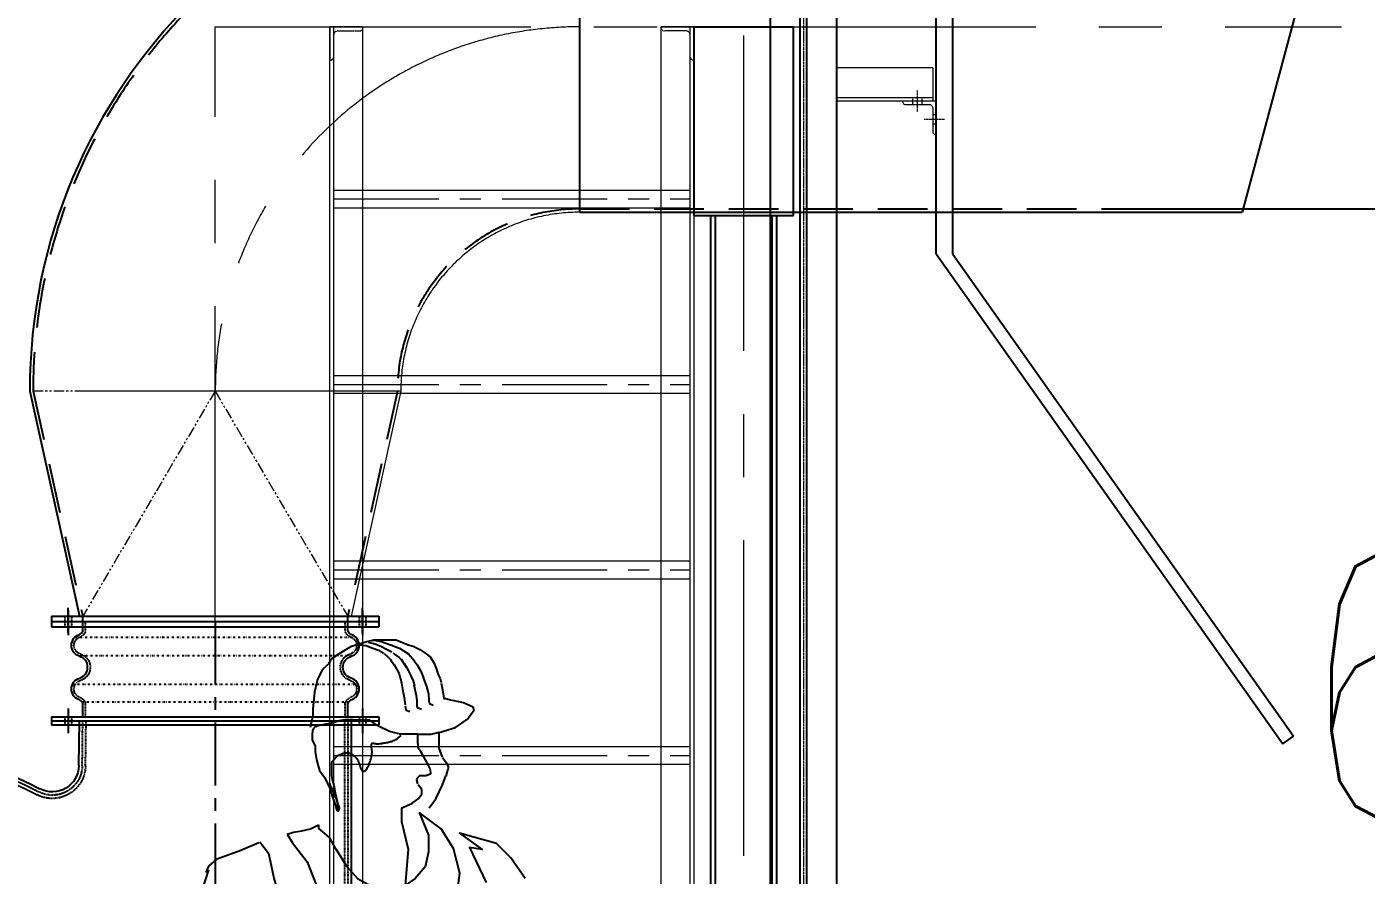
# Model space of a CAD drawing. Header units: millimetres. Extents: x -243837 to -5443, y 40 to 285140.
# Drawn here: x -87908 to -85887, y 129011 to 130292 of the extents above; entities that cross this region are included whole.
import ezdxf

# ---------------------------------------------------------------- set-up
doc = ezdxf.new("R2010")
doc.units = ezdxf.units.MM
for name, pattern in [('0', [0]), ('CENTER', [50.8, 31.75, -6.35, 6.35, -6.35]), ('DASHED', [0.75, 0.5, -0.25]), ('DIVIDE', [1.25, 0.5, -0.25, 0, -0.25, 0, -0.25]), ('HIDDEN', [0.375, 0.25, -0.125]), ('HIDDEN2', [0.1875, 0.125, -0.0625]), ('PHANTOM', [63.5, 31.75, -6.35, 6.35, -6.35, 6.35, -6.35])]:
    doc.linetypes.add(name, pattern=pattern)
for name, color, linetype, lineweight in [('CEN', 1, 'CENTER', 9), ('Conitnuous', 7, 'Continuous', 25), ('DIM', 1, 'Continuous', 9), ('HID', 2, 'HIDDEN', 5), ('kadyan', 143, 'Continuous', 13), ('R- PHANTOM', 3, 'PHANTOM', 9), ('R-OBJECT', 2, 'Continuous', 20)]:
    doc.layers.add(name, color=color, linetype=linetype, lineweight=lineweight)
for name, color, linetype in [('DAS', 3, 'DASHED'), ('M_CENTERLINE', 4, 'CENTER'), ('M_HID', 3, 'HIDDEN2'), ('M_SURROUND', 8, 'DIVIDE'), ('M_VIS', 2, 'Continuous'), ('MISC', 7, 'Continuous')]:
    doc.layers.add(name, color=color, linetype=linetype)
doc.styles.add('KA', font='romans.shx', dxfattribs={"width": 0.7})
doc.dimstyles.new('rakesh$0', dxfattribs={"dimscale": 160, "dimtxt": 2.5, "dimasz": 1, "dimexe": 0.8, "dimexo": 0.8, "dimgap": 1, "dimtad": 1, "dimdec": 0, "dimzin": 0, "dimdsep": 46, "dimtxsty": 'KA', "dimblk": 'OBLIQUE', "dimcen": 1.5, "dimclrd": 1, "dimclre": 1, "dimclrt": 2, "dimadec": 0, "dimazin": 0, "dimtfac": 1, "dimtdec": 0, "dimtmove": 0, "dimatfit": 2, "dimfxl": 1, "dimtolj": 1, "dimtzin": 0, "dimlwd": -1, "dimlwe": -1, "dimarcsym": 1})

# ---------------------------------------------------------------- blocks, each defined once
blk = doc.blocks.new('MAN1')
at = {"layer": 'MISC'}
for p, q in [((-83.1, 1793.4), (-66.4, 1803.1)), ((-66.4, 1803.1), (-43.6, 1810.4)), ((-60.3, 1804.3), (-53.3, 1805.6)), ((-53.3, 1805.6), (-44.5, 1804.3)), ((-44.5, 1804.3), (-35.7, 1800.7)), ((-43.6, 1810.4), (-33.1, 1812.8)), ((-41, 1809.2), (-31.3, 1806.8)), ((-35.7, 1800.7), (-26, 1797.1)), ((-33.1, 1812.8), (-18.2, 1812.8)), ((-31.3, 1806.8), (-22.5, 1803.1)), ((-22.5, 1803.1), (-12.9, 1798.3)), ((-21.7, 1810.4), (-14.6, 1808)), ((-18.2, 1812.8), (0.3, 1812.8)), ((-14.6, 1808), (-7.6, 1805.6)), ((0.3, 1812.8), (9.1, 1809.2)), ((9.1, 1809.2), (18.7, 1805.6)), ((18.7, 1805.6), (26.6, 1803.1)), ((26.6, 1803.1), (36.3, 1798.3)), ((-101.5, 1777.6), (-96.3, 1784.9)), ((-96.3, 1784.9), (-83.1, 1793.4)), ((-26, 1797.1), (-18.2, 1792.2)), ((-12.9, 1798.3), (-5.9, 1794.6)), ((-7.6, 1782.5), (-2.4, 1775.2)), ((-3.6, 1792.8), (0.4, 1789.8)), ((0.4, 1789.8), (5.3, 1786)), ((5.3, 1786), (8.1, 1783)), ((8.1, 1783), (9, 1782.2)), ((8.2, 1783.7), (16.1, 1771.6)), ((9, 1782.2), (12.7, 1777.1)), ((18.7, 1792.2), (28.4, 1781.3)), ((36.3, 1798.3), (44.2, 1793.4)), ((44.2, 1793.4), (52.1, 1787.3)), ((52.1, 1787.3), (58.2, 1777.6)), ((-2.4, 1775.2), (2, 1767.9)), ((2, 1767.9), (5.5, 1761.8)), ((5.5, 1761.8), (7.3, 1753.3)), ((12.7, 1777.1), (15.4, 1773.3)), ((15.4, 1773.3), (18.2, 1768.2)), ((18.2, 1768.2), (21, 1762.7)), ((21, 1762.7), (23.1, 1758.4)), ((58.2, 1777.6), (61.7, 1767.9)), ((61.7, 1767.9), (64.3, 1760.6)), ((64.3, 1760.6), (67, 1754.6)), ((23.1, 1758.4), (26.2, 1751.2)), ((26.2, 1751.2), (28.3, 1743.6)), ((27.5, 1744.8), (31, 1729.1)), ((41.5, 1755.8), (46.8, 1742.4)), ((46.8, 1742.4), (49.4, 1731.5)), ((67, 1754.6), (68.7, 1748.5)), ((31, 1729.1), (31.9, 1720.6)), ((31.9, 1720.6), (31.9, 1714.5)), ((49.4, 1731.5), (50.3, 1720.6)), ((50.3, 1720.6), (51.2, 1716.9)), ((78.8, 1722.9), (72.9, 1724.9)), ((102.3, 1717.6), (78.8, 1722.9)), ((14.3, 1713.3), (15.2, 1708.4)), ((15.2, 1708.4), (16.1, 1706)), ((31.9, 1714.5), (32.7, 1709.6)), ((51.2, 1716.9), (56.4, 1714.5)), ((112.6, 1713.5), (102.3, 1717.6)), ((108.2, 1693), (118.5, 1707.3)), ((117.1, 1711.4), (112.6, 1713.5)), ((118.5, 1707.3), (117.1, 1711.4)), ((-55, 1691.4), (-62.9, 1691.4)), ((-39.2, 1691.4), (-55, 1691.4)), ((-26.9, 1682.9), (-39.2, 1691.4)), ((-9.4, 1674.4), (-26.9, 1682.9)), ((65.7, 1672.8), (90.4, 1680.7)), ((90.4, 1680.7), (108.2, 1693)), ((4.7, 1670.8), (-9.4, 1674.4)), ((10.5, 1670.3), (5.5, 1670.3)), ((33.7, 1670.3), (10.5, 1670.3)), ((33.7, 1670.5), (53.4, 1670.5)), ((33.7, 1656.4), (33.7, 1670.3)), ((53.4, 1670.5), (65.7, 1673.3)), ((65.7, 1649.4), (65.7, 1672.8)), ((65.7, 1663.3), (65.7, 1663.3)), ((69.9, 1674.3), (71.2, 1674.6)), ((34.2, 1649.4), (34.2, 1656.4)), ((39.3, 1642.5), (34.2, 1649.4)), ((37.7, 1644.1), (47.3, 1627.1)), ((70.8, 1635.5), (65.7, 1649.4)), ((47.5, 1627.2), (49.3, 1623.3)), ((49.3, 1623.3), (51.8, 1618.1)), ((51.7, 1618.6), (52.6, 1612.5)), ((32.4, 1604), (31.5, 1601.6)), ((31.5, 1601.6), (32.4, 1597.9)), ((35.9, 1607.6), (32.4, 1604)), ((38.5, 1607.6), (35.9, 1607.6)), ((45.6, 1607.6), (38.5, 1607.6)), ((52.6, 1610.1), (45.6, 1607.6)), ((52.6, 1612.5), (52.6, 1610.1)), ((70.8, 1593.8), (75.8, 1607.7)), ((-100, 1596.1), (-99.4, 1594.5)), ((-99.4, 1594.5), (-98.8, 1593)), ((-98.8, 1593), (-98.2, 1591.7)), ((-98.2, 1591.7), (-97.5, 1590.5)), ((-97.5, 1590.5), (-96.9, 1589.3)), ((-96.9, 1589.3), (-96.3, 1588.1)), ((-96.3, 1588.1), (-95.7, 1586.9)), ((-95.7, 1586.9), (-95, 1585.7)), ((-95, 1585.7), (-94.4, 1584.3)), ((-94.4, 1584.3), (-93.8, 1582.9)), ((-93.8, 1582.9), (-93.1, 1581.3)), ((-93.1, 1581.3), (-92.5, 1579.7)), ((-92.5, 1579.7), (-91.9, 1578.1)), ((-91.9, 1578.1), (-91.3, 1576.4)), ((39.3, 1586.8), (34.2, 1593.8)), ((34.2, 1572.9), (39.3, 1579.9)), ((39.3, 1579.9), (39.3, 1586.8)), ((60.7, 1572.9), (70.8, 1593.8)), ((-91.3, 1576.4), (-90.6, 1574.7)), ((-90.6, 1574.7), (-90, 1572.9)), ((-90, 1572.9), (-89.4, 1571.2)), ((-89.4, 1571.2), (-88.8, 1569.5)), ((-88.8, 1569.5), (-88.2, 1567.8)), ((-88.2, 1567.8), (-87.6, 1566.3)), ((-87.6, 1566.3), (-87.1, 1564.8)), ((-87.1, 1564.8), (-86.6, 1563.5)), ((-86.6, 1563.5), (-86.2, 1562.3)), ((-86.2, 1562.3), (-85.8, 1561.4)), ((-85.8, 1556.7), (-86.2, 1555.7)), ((-85.8, 1561.4), (-85.5, 1560.6)), ((-85.5, 1557.5), (-85.8, 1556.7)), ((-85.5, 1560.6), (-85.3, 1560)), ((-85.3, 1558.1), (-85.5, 1557.5)), ((-85.3, 1560), (-85.2, 1559.6)), ((-85.2, 1558.5), (-85.3, 1558.1)), ((-85.2, 1559.6), (-85.1, 1559.3)), ((-85.1, 1558.7), (-85.2, 1558.5)), ((-85.1, 1559.3), (-85, 1559.2)), ((-85, 1558.9), (-85.1, 1558.7)), ((-85, 1559.2), (-85, 1559.1)), ((-85, 1559.1), (-85, 1559)), ((-85, 1559), (-85, 1559)), ((-85, 1559), (-85, 1559)), ((-85, 1559), (-85, 1559)), ((-85, 1559), (-85, 1558.9)), ((9.1, 1559), (24.2, 1566)), ((9.1, 1552.1), (9.1, 1559)), ((24.2, 1566), (34.2, 1572.9)), ((50.7, 1559), (60.7, 1572.9)), ((-86.6, 1554.6), (-87.2, 1553.3)), ((-86.2, 1555.7), (-86.6, 1554.6)), ((9.1, 1538.2), (9.1, 1552.1)), ((19.2, 1496.5), (9.1, 1538.2)), ((14.8, 1442.4), (19.2, 1496.5))]:
    blk.add_line(p, q, dxfattribs=at)
for points in [[(-35.1, 1812.3), (-29.6, 1811.8), (-24.4, 1811), (-21, 1810.6)], [(-8.2, 1805.9), (-1.4, 1802.9), (5.6, 1800.4), (11.5, 1797), (20, 1791.1)], [(-17.3, 1792.3), (-11.2, 1786.8), (-7.5, 1782.6), (-6.9, 1781.3)], [(28, 1781.3), (32.3, 1775.4), (38.1, 1765.6), (41.8, 1755.5)], [(-98.9, 1778.8), (-110.3, 1767.9), (-118.2, 1753.3), (-122.6, 1733.9), (-125.2, 1708.4), (-125.2, 1698.7), (-128.8, 1680.4)], [(7.2, 1754.6), (9, 1747.4), (10.5, 1738.5), (12.7, 1725.8), (14.2, 1714.8)], [(68.8, 1747.4), (70.3, 1739.8), (71.5, 1731.7), (72.5, 1724.5), (73.7, 1724.1)], [(15.8, 1706.7), (21.6, 1704.6)], [(32.9, 1710.9), (39, 1708.4)], [(-125.6, 1660.8), (-125.4, 1663.7), (-125.4, 1666.5), (-125.4, 1669.1), (-125.3, 1671.6), (-125.2, 1673.9), (-124.9, 1676), (-124.3, 1677.8), (-123.3, 1679.5), (-122, 1680.8), (-120.3, 1682), (-118.4, 1682.9), (-116.2, 1683.7), (-114, 1684.3), (-111.7, 1684.8), (-109.4, 1685.2), (-107.2, 1685.6), (-105.2, 1686), (-103.4, 1686.3), (-101.6, 1686.7), (-100, 1687), (-98.5, 1687.3), (-97, 1687.7), (-95.5, 1688), (-94.1, 1688.4), (-92.6, 1688.8), (-91.1, 1689.2), (-89.6, 1689.7), (-88.1, 1690.1), (-86.5, 1690.5), (-85, 1690.9), (-83.5, 1691.2), (-82.1, 1691.5), (-80.6, 1691.8), (-79.1, 1692), (-77.7, 1692.2), (-76.2, 1692.4), (-74.6, 1692.5), (-72.9, 1692.5), (-71.2, 1692.5), (-69.3, 1692.5), (-67.3, 1692.5), (-65.3, 1692.4), (-63.3, 1692.3), (-61.4, 1692.2), (-59.8, 1692), (-58.4, 1691.9), (-57.4, 1691.6), (-57, 1691.4)], [(-125.6, 1660.8), (-121.7, 1652.2), (-121.7, 1644.4), (-119.4, 1631.9), (-114.7, 1615.5), (-106.9, 1604.5), (-98.2, 1586.6), (-95.1, 1575.6), (-91.2, 1564.7), (-88.8, 1555.3), (-85.7, 1554.5)], [(-86.8, 1638.6), (-83.9, 1640), (-81.4, 1641), (-79.1, 1641.8), (-77.1, 1642.2), (-75.3, 1642.4), (-73.7, 1642.4), (-72.2, 1642.3), (-70.9, 1642.1), (-69.6, 1641.7), (-68.5, 1641.3), (-67.3, 1640.9), (-66.3, 1640.3), (-65.3, 1639.8), (-64.4, 1639.1), (-63.5, 1638.5), (-62.6, 1637.8), (-61.8, 1637), (-61, 1636.2), (-60.3, 1635.4), (-59.6, 1634.6), (-58.9, 1633.7), (-58.3, 1632.8), (-57.8, 1631.9), (-57.3, 1631), (-56.8, 1630), (-56.4, 1629.1), (-56, 1628.1), (-55.6, 1627.2), (-55.3, 1626.2), (-54.9, 1625.2), (-54.6, 1624.2), (-54.3, 1623.2), (-53.9, 1622.1), (-53.5, 1621.1), (-53.2, 1620.1), (-52.8, 1619.1), (-52.3, 1618.2), (-51.9, 1617.3), (-51.4, 1616.6), (-50.9, 1615.9), (-50.3, 1615.3), (-49.7, 1614.8), (-49.1, 1614.5), (-48.4, 1614.4), (-47.7, 1614.4), (-47, 1614.6), (-46.3, 1615.1), (-45.5, 1615.7), (-44.7, 1616.6), (-43.9, 1617.8), (-43.1, 1619.1), (-42.3, 1620.5), (-41.5, 1622.1), (-40.7, 1623.8), (-40, 1625.5), (-39.3, 1627.3), (-38.6, 1629.1), (-38, 1631), (-37.4, 1632.7), (-37, 1634.5), (-36.5, 1636.2), (-36.2, 1637.8), (-35.9, 1639.4), (-35.7, 1640.9), (-35.6, 1642.2), (-35.6, 1643.5), (-35.6, 1644.7), (-35.7, 1645.8), (-35.8, 1646.9), (-36, 1648), (-36.1, 1649), (-36.3, 1650), (-36.4, 1651), (-36.5, 1652), (-36.6, 1653), (-36.6, 1653.9), (-36.5, 1654.8), (-36.4, 1655.5), (-36.1, 1656.1), (-35.7, 1656.5), (-35.2, 1656.8), (-34.6, 1656.9), (-33.9, 1656.9), (-33, 1656.8), (-32.1, 1656.6), (-31.1, 1656.4), (-30, 1656.2), (-28.9, 1656.1), (-27.8, 1656.1), (-26.6, 1656.1), (-25.4, 1656.1), (-24.1, 1656.2), (-22.8, 1656.4), (-21.5, 1656.6), (-20.1, 1656.8), (-18.6, 1657), (-17.1, 1657.3), (-15.6, 1657.5), (-14.1, 1657.8), (-12.5, 1658.1), (-10.9, 1658.5), (-9.3, 1658.8), (-7.7, 1659.2), (-6.1, 1659.6), (-4.5, 1660.1), (-3, 1660.7), (-1.4, 1661.3), (0.3, 1662.2), (2.1, 1663.3), (3.9, 1664.7), (6, 1666.5), (8.2, 1668.6)], [(-86.8, 1638.6), (-96.9, 1628.4), (-96.9, 1608.2), (-95.9, 1602.2), (-93.5, 1593.6), (-91.2, 1581.9), (-88.1, 1568.6), (-87.3, 1559.2), (-85.7, 1554.5)], [(70.5, 1635.3), (73.5, 1631.1), (76.5, 1627.6)], [(76, 1627.9), (79.1, 1621.2), (79.1, 1618.4), (78.6, 1616)], [(32, 1598.8), (33.1, 1595.3)], [(78.3, 1616), (76.5, 1609), (76, 1606.9)], [(-163.5, 1519.4), (-155.8, 1506.6), (-133.6, 1477.5), (-118.2, 1437.8), (-108.2, 1402.7), (-98.5, 1376.6), (-85.7, 1367.2), (-14.8, 1371.5), (34.5, 1372.6), (64.3, 1367.8), (98.9, 1368.9), (92.6, 1426.6), (97.1, 1460.4), (87.4, 1497.9), (68.5, 1527.3), (35.6, 1552.1)], [(35.6, 1552.1), (49.5, 1518), (49.5, 1493), (44.5, 1470.4), (29.5, 1452.8), (14.8, 1442.4)], [(-163.5, 1519.4), (-154.2, 1522.6), (-141.5, 1524.3), (-128.3, 1527.5), (-121.7, 1530.9), (-116.5, 1533.6)], [(-116.5, 1533.6), (-116.5, 1527.9), (-110.5, 1522.8), (-100.2, 1514.3), (-89.1, 1494.6)], [(195.4, 1452.8), (173.7, 1483.9), (152.1, 1505.5), (117.9, 1514.8), (96.2, 1521), (130.4, 1496.2), (111.7, 1499.3), (136.6, 1446.5)], [(-206.4, 1506.5), (-233.8, 1494.7), (-271, 1481), (-282.7, 1471.3), (-286.7, 1461.5)], [(-205, 1507.7), (-191.7, 1491), (-183.3, 1451), (-173.3, 1419.3), (-160, 1381), (-158.3, 1334.3), (-150, 1297.6), (-155, 1239.2), (-160, 1259.2), (-180, 1285.9)], [(-90, 1496.5), (-73.6, 1470.6), (-57.6, 1452.4), (-45.3, 1445.8), (-32.2, 1438.6), (-20.6, 1437.1), (-11.8, 1434.2), (-5.3, 1434.9)], [(-282.7, 1465.4), (-314, 1367.5), (-314, 1391), (-341.4, 1289.3), (-362.9, 1220.8), (-368.8, 1160.1), (-368.8, 1148.3)]]:
    blk.add_lwpolyline(points, dxfattribs=at)
blk = doc.blocks.new('A$C042B05C4$0$')
at = {"layer": 'DAS', "color": 8}
for p, q in [((634.7, 1041.2), (631, 1039.7)), ((279.4, 989.9), (277.6, 986.3)), ((939.8, 852.2), (936, 853.3)), ((461.8, 750.2), (461.4, 746.2)), ((40.2, 722.2), (41.1, 718.3)), ((620.3, 740.4), (617.5, 737.5)), ((334, 655.9), (336.3, 652.6)), ((735.4, 630.9), (731.4, 630.6)), ((296.8, 501.5), (300.6, 500.4)), ((1052, 511.2), (1049.8, 514.5)), ((753.2, 473.1), (750, 475.4)), ((29, 363.4), (32.2, 361)), ((367.5, 359.2), (371.1, 360.9)), ((665.4, 340.7), (664.4, 344.6)), ((513.1, 295.7), (514.8, 299.4)), ((918.8, 177.8), (919.3, 181.8)), ((251.1, 81.4), (255.1, 81.6)), ((602.5, 8.1), (605.4, 10.8))]:
    blk.add_line(p, q, dxfattribs=at)
at = {"layer": 'DAS', "color": 8, "ltscale": 6}
for radius in [527.5, 522.5]:
    blk.add_circle((527.5, 527.5), radius, dxfattribs=at)
at = {"layer": 'DAS', "color": 8}
blk.add_circle((527.5, 527.5), 228.5, dxfattribs=at)
at = {"layer": 'DAS', "color": 8, "ltscale": 6}
for centre, radius, start, end in [((-571.5, 527.5), 1307, 4.5234, 23.0698), ((-571.5, 527.5), 1311, 4.5234, 23.0698), ((-314.4, -178.9), 1307, 44.5234, 63.0698), ((-314.4, -178.9), 1311, 44.5234, 63.0698), ((-314.4, 1233.9), 1307, 324.5234, 343.0698), ((-314.4, 1233.9), 1311, 324.5234, 343.0698), ((336.7, -554.8), 1311, 84.5234, 103.0698), ((336.7, -554.8), 1307, 84.5234, 103.0698), ((1077, -424.3), 1311, 124.5234, 143.0698), ((1077, -424.3), 1307, 124.5234, 143.0698), ((1560.2, 151.6), 1311, 164.5234, 183.0698), ((1560.2, 151.6), 1307, 164.5234, 183.0698), ((336.7, 1609.8), 1307, 284.5234, 303.0698), ((336.7, 1609.8), 1311, 284.5234, 303.0698), ((1560.2, 903.4), 1311, 204.5234, 223.0698), ((1560.2, 903.4), 1307, 204.5234, 223.0698), ((1077, 1479.3), 1311, 244.5234, 263.0698), ((1077, 1479.3), 1307, 244.5234, 263.0698)]:
    blk.add_arc(centre, radius, start, end, dxfattribs=at)
blk = doc.blocks.new('A$C5D705BA4')
for p, q in [((47.1, 1852), (47.1, 1860)), ((447.1, 1852), (447.1, 1860))]:
    blk.add_line(p, q)
at = {"layer": 'M_CENTERLINE', "linetype": 'CENTER', "ltscale": 3.5}
for p, q in [((25, 1835.4), (25, 1872.6)), ((25, 1868.6), (25, 1831.4)), ((469.1, 1835.4), (469.1, 1872.6)), ((469.1, 1868.6), (469.1, 1831.4)), ((25, 1720.6), (25, 1683.4)), ((469.1, 1720.6), (469.1, 1683.4))]:
    blk.add_line(p, q, dxfattribs=at)
at = {"layer": 'M_CENTERLINE', "color": 1, "linetype": 'CENTER', "ltscale": 3}
blk.add_line((247.1, 1852), (247.1, 1085), dxfattribs=at)
at = {"layer": 'M_HID'}
for p, q in [((20, 1860), (20, 1844)), ((30, 1860), (30, 1844)), ((464.1, 1860), (464.1, 1844)), ((474.1, 1860), (474.1, 1844)), ((20, 1708), (20, 1696)), ((30, 1708), (30, 1696)), ((52.1, 1702), (52.1, 1107.6)), ((442.9, 1634.3), (442.1, 1702)), ((464.1, 1708), (464.1, 1696)), ((474.1, 1708), (474.1, 1696))]:
    blk.add_line(p, q, dxfattribs=at)
for points in [[(50.9, 1708), (50.9, 1729.5, 0.175555), (43.5, 1737.3, -0.755238), (43.2, 1762.9, 0.744932), (43.2, 1803.2, -0.755238), (43.5, 1828.8, 0.175555), (50.9, 1836.6), (50.9, 1852)], [(443.2, 1708), (443.2, 1729.5, -0.175555), (450.6, 1737.3, 0.755238), (450.9, 1762.9, -0.744932), (450.9, 1803.2, 0.755238), (450.6, 1828.8, -0.175555), (443.2, 1836.6), (443.2, 1852)]]:
    blk.add_lwpolyline(points, format="xyb", dxfattribs=at)
blk.add_lwpolyline([(47.1, 1702), (47.1, 1107.6, 0.198912), (251.2, 614.8, 0.414214), (1191.7, 614.8, 0.278304), (1348.7, 1249.6, 0.46957), (514.1, 1595.1, -0.560477), (447.9, 1634.4), (447.1, 1702)], format="xyb", close=True, dxfattribs=at)
for centre, radius, start, end in [((788.1, 1076), 581.9, 17.2085, 117.8219), ((493.1, 1635), 50.1, 180.7434, 297.8219)]:
    blk.add_arc(centre, radius, start, end, dxfattribs=at)
at = {"layer": 'M_SURROUND', "ltscale": 6}
for p, q in [((458.9, 1828.5), (35.3, 1828.5)), ((39.8, 1800), (453.3, 1800)), ((462.7, 1757.4), (31.5, 1757.4)), ((448.7, 1731), (45.4, 1731))]:
    blk.add_line(p, q, dxfattribs=at)
at = {"layer": 'M_VIS'}
for p, q in [((0, 1860), (0, 1844)), ((494.1, 1860), (0, 1860)), ((494.1, 1860), (494.1, 1844)), ((494.1, 1852), (0, 1852)), ((494.1, 1852), (0, 1852)), ((494.1, 1844), (0, 1844)), ((494.1, 1708), (0, 1708)), ((0, 1708), (0, 1696)), ((494.1, 1702), (0, 1702)), ((494.1, 1702), (0, 1702)), ((42.1, 1702), (42.1, 1107.6)), ((452.9, 1634.5), (452.1, 1702)), ((494.1, 1708), (494.1, 1696)), ((494.1, 1696), (0, 1696)), ((494.1, 1696), (0, 1696))]:
    blk.add_line(p, q, dxfattribs=at)
for points in [[(47, 1708), (47, 1728.6, 0.152012), (42.1, 1733.7, -0.744932), (42.1, 1766.6, 0.744932), (42.1, 1799.5, -0.744932), (42.1, 1832.4, 0.152012), (47, 1837.5), (47, 1852)], [(447.1, 1708), (447.1, 1728.6, -0.152012), (452, 1733.7, 0.744932), (452, 1766.6, -0.744932), (452, 1799.5, 0.744932), (452, 1832.4, -0.152012), (447.1, 1837.5), (447.1, 1852)]]:
    blk.add_lwpolyline(points, format="xyb", dxfattribs=at)
blk.add_lwpolyline([(487.1, 1702), (37.1, 1702)], dxfattribs=at)
for centre, radius, start, end in [((788.1, 1076), 591.9, 17.2085, 117.8219), ((493.1, 1635), 40.1, 180.7434, 297.8219)]:
    blk.add_arc(centre, radius, start, end, dxfattribs=at)
at = {"xscale": 0.7349999999860302, "yscale": 0.7350000000005821, "zscale": 0.735}
blk.add_blockref('A$C042B05C4$0$', (371.4, 697.3), dxfattribs=at)
blk = doc.blocks.new('611 BF4')
at = {"ltscale": 10}
for p, q in [((-38, 2470), (-38, 3030)), ((1112, 3030), (962, 2470, -1.2)), ((134.7, 2465, -58.9), (134.7, 2750, -64.6)), ((134.7, 2750, -64.6), (284.7, 2750, -62.5)), ((284.7, 2465, -57), (284.7, 2750, -62.5)), ((-38, 2470, -76), (962, 2470, -76)), ((134.7, 2465, -76), (284.7, 2465, -76)), ((159.8, 10, -9), (159.7, 2465, -58.9)), ((167.1, 10, -9), (167, 2465, -58.9)), ((252.5, 10, -9), (252.4, 2465, -58.9)), ((259.8, 10, -9), (259.7, 2465, -57)), ((-868, 2200), (-793, 1860, -10.7))]:
    blk.add_line(p, q, dxfattribs=at)
at = {"color": 3, "linetype": 'HIDDEN', "ltscale": 300}
for p, q in [((-38, 2475, -76), (963.3, 2475, -76)), ((-863, 2200), (-788, 1860, -10.7)), ((-313, 2200), (-388, 1860, -10.7))]:
    blk.add_line(p, q, dxfattribs=at)
at = {"ltscale": 10}
blk.add_arc((-38, 2200), 830, 90, 180, dxfattribs=at)
at = {"color": 3, "linetype": 'HIDDEN', "ltscale": 300}
for radius in [825, 275]:
    blk.add_arc((-38, 2200), radius, 90, 180, dxfattribs=at)
at = {"layer": 'CEN', "ltscale": 15}
for p, q in [((-588, 2750), (1112, 2750)), ((-588, 1852, -10.7), (-588, 2750)), ((209.8, -25.5, -9), (209.7, 2750, -65.8))]:
    blk.add_line(p, q, dxfattribs=at)
at = {"layer": 'CEN', "color": 7, "ltscale": 15}
for q in [(-868, 2200, -6.8), (-383, 1860, -10.7)]:
    blk.add_line((-308, 2200), q, dxfattribs=at)
at = {"layer": 'CEN', "ltscale": 15}
blk.add_arc((-38, 2200), 550, 90, 180, dxfattribs=at)
at = {"layer": 'CEN', "color": 7, "ltscale": 15}
blk.add_arc((-38, 2200), 270, 90, 180, dxfattribs=at)
at = {"layer": 'R- PHANTOM', "color": 7, "ltscale": 0.5}
for p, q in [((-308, 2200, 6.8), (-868, 2200)), ((-588.4, 2200, 6.8), (-788, 1860, -10.7)), ((-588.4, 2200, 6.8), (-388, 1860, -10.7)), ((-835.1, 1852, -10.7), (-340.9, 1852, -10.7))]:
    blk.add_line(p, q, dxfattribs=at)
at = {"ltscale": 10, "xscale": -1}
blk.add_blockref('A$C5D705BA4', (-340.9, 0, -10.7), dxfattribs=at)
blk = doc.blocks.new('_Oblique')
at = {"color": 0, "linetype": 'ByBlock', "lineweight": -2}
blk.add_line((-0.5, -0.5), (0.5, 0.5), dxfattribs=at)
blk = doc.blocks.new('*D2851')
at = {"color": 1, "ltscale": 10, "transparency": 16777216}
for p, q in [((266, 3725.3), (1354.6, 3725.3)), ((1198.6, 3725.3), (1198.6, 3175.3)), ((266, 3175.3), (1354.6, 3175.3))]:
    blk.add_line(p, q, dxfattribs=at)
at = {"layer": 'DEFPOINTS', "color": 0, "ltscale": 10, "transparency": 16777216}
for p in [(162, 3725.3, -76), (162, 3175.3, -76), (1198.6, 3175.3)]:
    blk.add_point(p, dxfattribs=at)
at = {"color": 1, "ltscale": 10, "transparency": 16777216, "xscale": 130, "yscale": 130, "zscale": 130}
for p, rotation in [((1198.6, 3725.3), 90), ((1198.6, 3175.3), 270)]:
    blk.add_blockref('_Oblique', p, dxfattribs=dict(at, rotation=rotation))
at = {"color": 2, "ltscale": 10, "transparency": 16777216, "insert": (906.1, 3450.3), "char_height": 325, "attachment_point": 5, "rotation": 90, "style": 'KA'}
blk.add_mtext('\\A1;%%C550', dxfattribs=at)
blk = doc.blocks.new('A$C2FB84F51')
at = {"color": 7, "linetype": 'ByBlock', "lineweight": 9}
for p, q in [((7633.4, 2688.5, 2.4), (7488.4, 2688.5, 2.4)), ((7633.4, 2688.5, 2.4), (7488.4, 2688.5, 2.4)), ((7633.4, 2688.5, 2.4), (7633.4, 2638.5, 2.4)), ((7633.4, 2688.5, 2.4), (7633.4, 2638.5, 2.4)), ((7633.4, 2643.5, 2.4), (7488.4, 2643.5, 2.4)), ((7633.4, 2643.5, 2.4), (7488.4, 2643.5, 2.4)), ((7633.4, 2638.5, 2.4), (7488.4, 2638.5, 2.4)), ((7633.4, 2638.5, 2.4), (7488.4, 2638.5, 2.4))]:
    blk.add_line(p, q, dxfattribs=at)
at = {"color": 7, "linetype": 'ByBlock', "lineweight": 9, "elevation": 2.4}
blk.add_lwpolyline([(7638.4, 2638.5), (7588.4, 2638.5), (7588.4, 2636.5, 0.414214), (7591.4, 2633.5), (7627.4, 2633.5, -0.414214), (7633.4, 2627.5), (7633.4, 2591.5, 0.414214), (7636.4, 2588.5), (7638.4, 2588.5)], format="xyb", close=True, dxfattribs=at)
blk.add_lwpolyline([(7638.4, 2638.5), (7588.4, 2638.5), (7588.4, 2636.5, 0.414214), (7591.4, 2633.5), (7627.4, 2633.5, -0.414214), (7633.4, 2627.5), (7633.4, 2591.5, 0.414214), (7636.4, 2588.5), (7638.4, 2588.5)], format="xyb", close=True, dxfattribs=at)
at = {"layer": 'Conitnuous', "color": 6}
for p, q in [((7638.4, 2408, 2.4), (7638.4, 8695.6, 141.7)), ((7663.4, 2407.3, 2.4), (7663.4, 8695.6, 141.7)), ((7638.4, 2408, 2.4), (8161.5, 1668.1, 2.4)), ((7663.4, 2407.3, 2.4), (8177.9, 1679.6, 2.4)), ((8161.5, 1668.1, 2.4), (8177.9, 1679.6, 2.4))]:
    blk.add_line(p, q, dxfattribs=at)
at = {"layer": 'Conitnuous'}
for p, q in [((7388.4, 215.9, 2.4), (7388.4, 8677.5, 141.8)), ((7433.4, 215.9, 2.5), (7433.4, 8677.5, 141.9)), ((7443.4, 215.9, 2.5), (7443.4, 8677.5, 141.9)), ((7488.4, 215.9, 2.4), (7488.4, 8677.5, 141.8))]:
    blk.add_line(p, q, dxfattribs=at)
at = {"layer": 'kadyan', "color": 1, "linetype": 'CENTER', "lineweight": 9, "ltscale": 0.1}
for p, q in [((7438.4, 8677.6, 138.3), (7438.4, 0, -1)), ((7610.4, 2622.5, 2.4), (7610.4, 2654.4, 2.4)), ((7610.4, 2622.5, 2.4), (7610.4, 2654.4, 2.4)), ((7651.3, 2610.5, 2.4), (7620.3, 2610.5, 2.4)), ((7651.3, 2610.5, 2.4), (7620.3, 2610.5, 2.4))]:
    blk.add_line(p, q, dxfattribs=at)
at = {"layer": 'kadyan', "color": 2, "linetype": 'HIDDEN', "lineweight": 9, "ltscale": 0.1}
for p, q in [((7603.4, 2633.5, 2.4), (7603.4, 2643.5, 2.4)), ((7603.4, 2633.5, 2.4), (7603.4, 2643.5, 2.4)), ((7617.4, 2633.5, 2.4), (7617.4, 2643.5, 2.4)), ((7617.4, 2633.5, 2.4), (7617.4, 2643.5, 2.4)), ((7638.4, 2617.5, 2.4), (7633.4, 2617.5, 2.4)), ((7638.4, 2617.5, 2.4), (7633.4, 2617.5, 2.4)), ((7638.4, 2603.5, 2.4), (7633.4, 2603.5, 2.4)), ((7638.4, 2603.5, 2.4), (7633.4, 2603.5, 2.4))]:
    blk.add_line(p, q, dxfattribs=at)
blk = doc.blocks.new('A$C1D572FE8')
at = {"layer": 'R-OBJECT', "ltscale": 10}
blk.add_blockref('A$C2FB84F51', (0, 0), dxfattribs=at)
blk = doc.blocks.new('A$C210A7368')
at = {"color": 7}
for p, q in [((25, 43.8), (25, 2783.8)), ((25, 2783.8), (75, 2783.8)), ((31, 43.8), (31, 2783.8)), ((75, 43.8), (75, 2783.8)), ((525, 43.8), (525, 2783.8)), ((525, 2783.8), (575, 2783.8)), ((569, 43.8), (569, 2783.8)), ((575, 43.8), (575, 2783.8))]:
    blk.add_line(p, q, dxfattribs=at)
for p, q in [((25, 2783.8), (75, 2783.8)), ((575, 2783.8), (525, 2783.8))]:
    blk.add_line(p, q)
at = {"color": 7, "linetype": '0'}
for p, q in [((31, 2537.6), (569, 2537.6)), ((31, 2510.7), (569, 2510.7)), ((31, 2257.6), (569, 2257.6)), ((31, 2230.7), (569, 2230.7)), ((31, 1977.6), (569, 1977.6)), ((31, 1950.7), (569, 1950.7)), ((31, 1697.6), (569, 1697.6)), ((31, 1670.7), (569, 1670.7))]:
    blk.add_line(p, q, dxfattribs=at)
at = {"color": 1, "linetype": 'CENTER', "ltscale": 5}
for p, q in [((31, 2524.1), (569, 2524.1)), ((31, 2244.1), (569, 2244.1)), ((31, 1964.1), (569, 1964.1)), ((31, 1684.1), (569, 1684.1))]:
    blk.add_line(p, q, dxfattribs=at)
at = {"layer": 'HID', "ltscale": 0.25}
for points in [[(31, 2738.8), (31, 2771.8, -0.414214), (37, 2777.8), (70, 2777.8, 0.414214), (75, 2782.8), (75, 2783.8), (25, 2783.8), (25, 2733.8), (26, 2733.8, 0.414214)], [(569, 2738.8), (569, 2771.8, 0.414214), (563, 2777.8), (530, 2777.8, -0.414214), (525, 2782.8), (525, 2783.8), (575, 2783.8), (575, 2733.8), (574, 2733.8, -0.414214)]]:
    blk.add_lwpolyline(points, format="xyb", close=True, dxfattribs=at)
blk = doc.blocks.new('A$C6D9D5851')
blk.add_blockref('611 BF4', (-500, 700.3, 21.6))
at = {"color": 8, "ltscale": 10}
dim = blk.add_linear_dim(base=(1198.6, 3175.3, 21.6), p1=(162, 3725.3, -54.4), p2=(162, 3175.3, -54.4), angle=90, text='%%C<>', dimstyle='rakesh$0', override={"dimscale": 130, "dimexe": 1.2}, dxfattribs=at)
dim.commit()
dim.dimension.update_dxf_attribs({"geometry": '*D2851', "text_midpoint": (1198.6, 3450.3, 21.6), "dimtype": 160})
at = {"layer": 'R-OBJECT', "color": 2, "ltscale": 10, "insert": (548.8, 2654.7, 159.8), "char_height": 400, "attachment_point": 1, "style": 'KA', "bg_fill": 3, "box_fill_scale": 1.1, "bg_fill_color": 256, "bg_fill_true_color": 13158600, "bg_fill_transparency": 0}
blk.add_mtext('611-FN4', dxfattribs=at)

msp = doc.modelspace()

# ---------------------------------------------------------------- block references
at = {"layer": 'DIM'}
msp.add_blockref('MAN1', (-87351.5, 127553.89, 0), dxfattribs=at)

# ---------------------------------------------------------------- next in the draw order: block references
at = {"ltscale": 10}
msp.add_blockref('A$C6D9D5851', (-86535.73, 126842.08, 0), dxfattribs=at)

# ---------------------------------------------------------------- next in the draw order: block references
at = {"layer": 'R-OBJECT', "ltscale": 10}
for name, p in [('A$C1D572FE8', (-94174.17, 127541.76, 10.58)), ('A$C210A7368', (-87475.96, 127508.3, 12.61))]:
    msp.add_blockref(name, p, dxfattribs=at)

doc.saveas('drawing.dxf')
